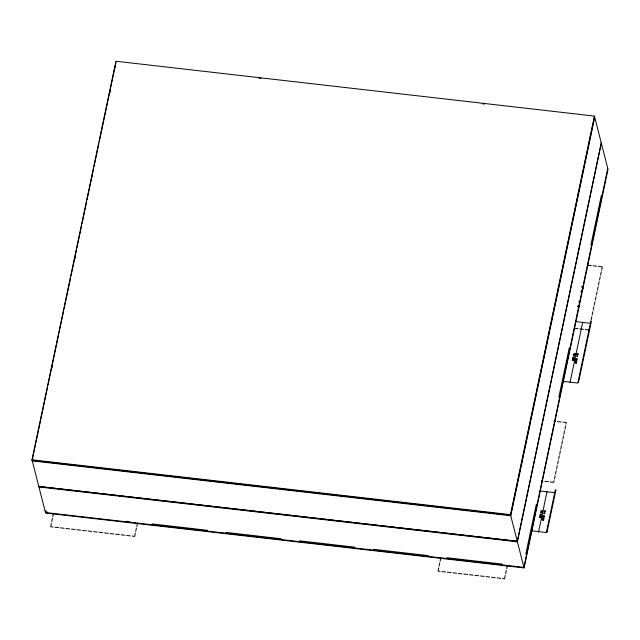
<?xml version="1.0" encoding="UTF-8"?>
<svg xmlns="http://www.w3.org/2000/svg" width="640" height="640" viewBox="0 0 640 640"><rect width="100%" height="100%" fill="white"/><g stroke="black" fill="none" stroke-linecap="round" stroke-linejoin="round"><path stroke-width="0.96" d="M577.584 306.528L579.424 306.744L579.552 303.712L578.88 301.296M32 459.776L115.944 61.24L594.424 116.088L608 169.368L524.056 567.904L45.576 513.048L32 459.776L510.472 514.624L524.056 567.904M35.448 444.744L32.152 460.376L510.624 515.224L594.576 116.688M35.856 442.792L47.584 387.112M47.992 385.16L53.344 359.76M53.76 357.808L58.488 335.344M58.904 333.384L63.632 310.92M64.04 308.968L70.624 277.712M71.04 275.76L76.392 250.36M76.8 248.408L81.536 225.936M81.944 223.984L86.68 201.52M87.088 199.568L93.672 168.304M94.08 166.352L98.816 143.888M99.224 141.936L116.096 61.832M32.904 457.96L32.288 460.896L510.76 515.744L594.704 117.208M51.832 368.096L52.24 366.144M74.872 258.696L75.288 256.744M92.16 176.64L92.568 174.688M109.648 93.616L110.472 89.712M115.2 67.24L115.616 65.288M607.664 168.816L523.92 567.376L45.448 512.528L45.856 510.576M51.36 523.408L50.656 526.728L53.104 527.008M51.712 521.736L52.408 518.416M52.752 516.768L53.456 513.448M135.352 533.04L134.648 536.36L132.208 536.08M135.704 531.368L136.4 528.04M136.752 526.4L137.448 523.072M438.744 567.792L438.048 571.112L440.016 571.336M439.096 566.144L439.792 562.824M440.144 561.152L440.848 557.832M510.472 514.624L594.424 116.088M505.248 575.44L504.544 578.76L502.576 578.536M505.6 573.768L506.296 570.448M506.648 568.8L507.344 565.48M38.8 486.448L517.272 541.304L601.216 142.768M601.352 143.288L517.408 541.824L38.936 486.968M525.84 553.968L536.336 504.152M558.832 397.352L569.208 348.072M590.896 245.12L601.384 195.312M580.872 291.832L582.496 289.736L583.624 286.816L581.784 286.608M573.104 359.208L573.232 358.624M540.248 516.36L540.376 515.744M575.04 355.048C574.208 353.928 575.832 357.424 573.576 354.56M575.208 354.232L575.328 353.672L574.688 353.544L574.456 354.248L573.832 354.176L574.12 353.392M542.192 512.12C541.272 511.176 543.056 514.44 540.72 511.68M542.352 511.376L542.472 510.792C542.248 510.792 540.248 511.928 541.264 510.512M538.528 531.968L546.992 491.768M570.08 382.184L582.664 322.408M575.968 360.656L576.096 360.04M543.12 517.744L543.24 517.192M575.76 362.648L575.72 363.4L576.352 363.416L576.552 362.736L575.056 362.56M576.656 358.664L576.952 359.568L577.392 358.752L575.896 358.576M577.504 354.656L577.68 353.8M542.904 519.76L542.888 520.552L543.488 520.568L543.728 519.856L542.168 519.68M543.832 515.792L544.096 516.688L544.568 515.872L543.008 515.696M544.68 511.776L544.856 510.928M554.088 480.696L553.744 482.344L550.36 481.952M554.44 479.024L555.144 475.704M555.488 474.056L556.192 470.736M556.544 469.056L557.24 465.736M557.584 464.088L558.288 460.768M558.64 459.096L559.336 455.776M559.688 454.128L560.384 450.808M560.736 449.136L561.44 445.816M561.784 444.168L562.48 440.848M562.84 439.168L563.536 435.848M563.88 434.2L564.584 430.88M564.936 429.208L565.632 425.888M565.984 424.24L566.336 422.568L562.952 422.176M546.344 532.512L555.264 490.136M590.944 320.768L577.816 383.072L563.096 381.384M591.112 319.968L591.808 316.648M592.16 315L592.856 311.68M593.208 310.008L593.904 306.688M594.256 305.04L594.952 301.72M595.304 300.048L596.008 296.728M596.352 295.08L597.056 291.76M597.408 290.08L598.104 286.76M598.448 285.112L599.152 281.792M599.504 280.12L600.2 276.8M600.552 275.152L601.248 271.832M601.6 270.16L602.304 266.84L598.624 266.416M555.976 489.648L546.928 532.576L531.624 530.824M578.504 382.416L591.272 321.784L590.8 321.728M547.024 531.856L546.552 531.8M555.128 491.096L555.592 491.152M45.448 512.528L46.912 511.568M575.712 359.432L576.576 359.064M572.312 360.536L574.024 359.864M539.464 517.656L541.168 516.976M542.832 516.544L543.752 516.184M544.624 513.76C546.384 512.856 542.528 512.352 543.832 513.664M577.448 356.632L577.624 355.784A0.96 0.84 -14.3 0 0 576.864 355.696L576.68 356.544M575.424 360.784L577.032 360.48L575.632 359.824M572.568 359.336L574.192 359.064L572.76 358.408M539.712 516.456L541.336 516.184L539.912 515.528M542.552 517.872L544.208 517.6L542.744 516.944M259.048 78.224L261.032 78.448M482.4 103.824L484.384 104.056M587.584 265.152L591.264 265.568M593.088 265.784L596.768 266.2M581.688 287.056L583.528 287.264M577.688 306.056L579.528 306.264M575.688 321.608L590.408 323.296M574.288 328.248L577.968 328.672M579.8 328.88L583.48 329.304M585.328 329.512L589.008 329.936M576.92 353.72L578.416 353.888M576.736 354.568L578.24 354.736M573.064 356.976L574.592 357.152L572.96 357.48L574.4 358.08L572.872 357.904M575.352 361.152L576.848 361.328L575.264 361.584L576.656 362.256L575.152 362.088M553.912 421.144L555.592 421.336M557.44 421.544L561.12 421.968M541.32 480.92L543 481.112M544.848 481.32L548.528 481.744M540.016 490.968L554.736 492.656M544.032 510.832L545.592 511.008M543.856 511.68L545.416 511.864M540.208 514.12L541.736 514.296L540.112 514.544L541.544 515.2L540.016 515.024M542.48 518.216L544.04 518.4L542.376 518.696L543.832 519.384L542.272 519.2M38.864 486.432L517.28 541.272M152.336 523.968L207.544 530.296M225.944 532.4L281.144 538.728M299.544 540.84L354.744 547.168M373.208 549.288L428.408 555.616M446.808 557.72L502.008 564.048M131.28 522.584L126.904 521.184M441.872 571.552L445.552 571.976M447.376 572.184L451.056 572.608M452.912 572.816L456.592 573.24M458.416 573.448L462.096 573.872M463.952 574.08L467.632 574.504M469.456 574.712L473.136 575.136M474.992 575.344L478.672 575.768M480.504 575.976L484.184 576.4M486.032 576.616L489.712 577.032M491.544 577.248L495.224 577.664M54.928 527.216L58.608 527.64M60.464 527.856L64.144 528.272M65.968 528.488L69.648 528.904M71.504 529.12L75.184 529.544M77.008 529.752L80.688 530.176M82.544 530.384L86.224 530.808M88.048 531.016L91.728 531.44M93.584 531.648L97.264 532.072M99.088 532.28L102.768 532.704M104.624 532.92L108.304 533.336M110.128 533.544L113.808 533.968M115.664 534.184L119.344 534.6M121.168 534.816L124.848 535.232M126.704 535.448L130.384 535.872M497.072 577.88L500.752 578.328M572.496 359.688L573.848 360.712M539.64 516.808L540.992 517.832M573.416 355.304L573.88 355.544L573.416 355.304M540.56 512.424L541.024 512.664L540.56 512.424"/></g></svg>
